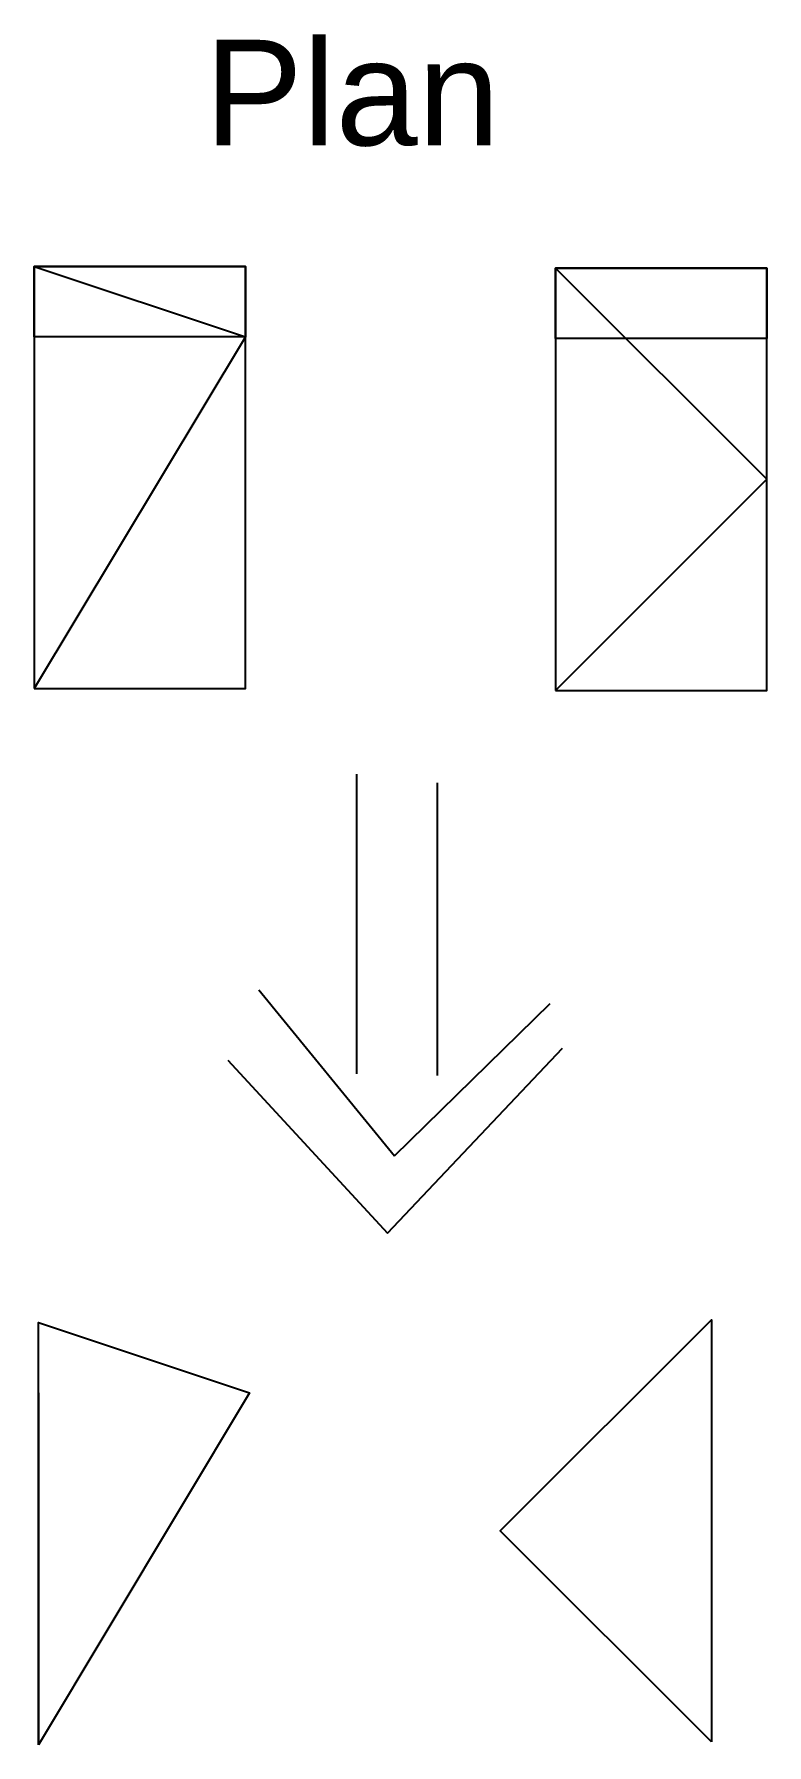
# Model space of a CAD drawing. Header units: millimetres. Extents: x -10 to -3, y 0.8 to 17.
import ezdxf

# ---------------------------------------------------------------- set-up
doc = ezdxf.new("R2010")
doc.units = ezdxf.units.MM
doc.header["$MEASUREMENT"] = 0
doc.styles.get("Standard").update_dxf_attribs({"font": 'Arial Regular.ttf'})

msp = doc.modelspace()

# ---------------------------------------------------------------- linework, layer by layer
for p, q in [((-9.963, 14.792), (-7.963, 14.125)), ((-5.029, 14.775), (-3.029, 12.775)), ((-7.963, 14.125), (-9.963, 10.792)), ((-3.029, 12.775), (-5.029, 10.775)), ((-6.912, 9.981), (-6.912, 7.142)), ((-6.149, 9.9), (-6.149, 7.126)), ((-7.837, 7.937), (-6.554, 6.363)), ((-6.554, 6.363), (-5.078, 7.807)), ((-6.619, 5.633), (-4.964, 7.385)), ((-8.129, 7.272), (-6.619, 5.633)), ((-9.924, 4.117), (-9.924, 4.784)), ((-9.924, 4.117), (-9.924, 0.784))]:
    msp.add_line(p, q)
for points in [[(-9.963, 10.792), (-7.963, 10.792), (-7.963, 14.792), (-9.963, 14.792)], [(-9.963, 14.792), (-7.963, 14.792), (-7.963, 14.125), (-9.963, 14.125)], [(-5.029, 10.775), (-3.029, 10.775), (-3.029, 14.775), (-5.029, 14.775)], [(-5.029, 14.775), (-3.029, 14.775), (-3.029, 14.109), (-5.029, 14.109)], [(-9.924, 0.784), (-9.924, 4.784), (-7.924, 4.117)], [(-3.552, 0.811), (-5.552, 2.811), (-3.552, 4.811)]]:
    msp.add_lwpolyline(points, close=True)

# ---------------------------------------------------------------- texts
msp.add_text('Plan', height=1).set_placement((-8.352, 15.939))

doc.saveas('drawing.dxf')
